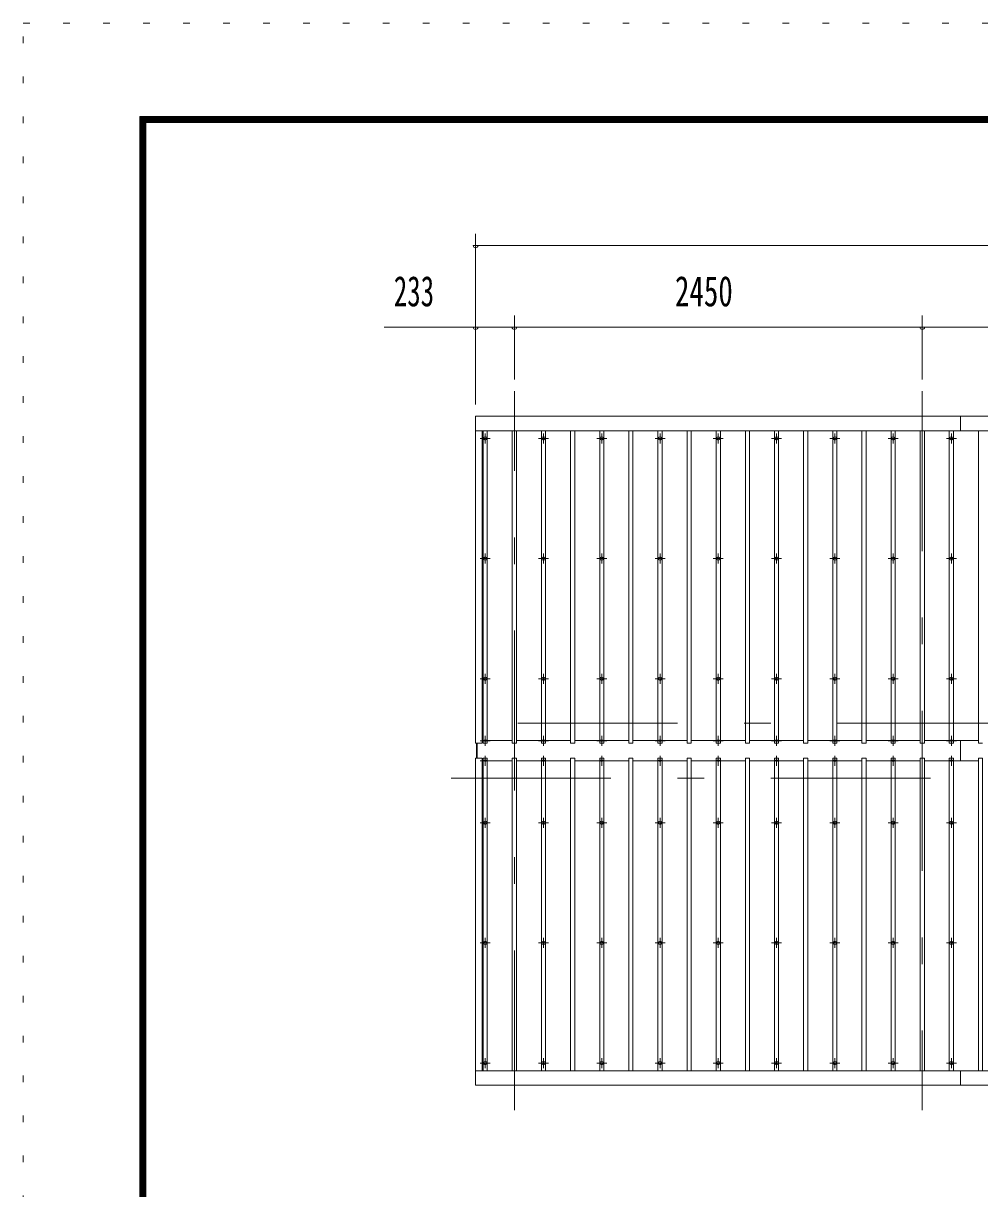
# Model space of a CAD drawing. Units: millimetres, scale not verified, with parts at other scales. Extents: x -31545 to 31552, y -14700 to 14700.
# Drawn here: x -10028 to -4284, y 7701 to 14700 of the extents above; entities that cross this region are included whole.
import ezdxf
from ezdxf.enums import TextEntityAlignment as Align

# ---------------------------------------------------------------- set-up
doc = ezdxf.new("R2010")
doc.units = ezdxf.units.MM
doc.header["$LTSCALE"] = 80
doc.linetypes.add('USER3', pattern=[24, 12, -5, 2, -5])
doc.linetypes.add('USER4', pattern=[3, 0.5, -2.5])
for name, color, linetype, lineweight in [('0-2_1-07BOLD', 7, 'Continuous', 18), ('0-3_1-27CENTER', 3, 'USER3', 18), ('0-4_1-47THIN', 4, 'Continuous', 18), ('0-5_1-57DIM', 3, 'Continuous', 18), ('0-C_F-F1PAPER', 5, 'Continuous', 18), ('0-D_F-E_J_ADD', 5, 'USER4', 18)]:
    doc.layers.add(name, color=color, linetype=linetype, lineweight=lineweight)
doc.styles.add('ＭＳ ゴシック', font='')
doc.styles.get('ＭＳ ゴシック').set_extended_font_data('MS Gothic')

msp = doc.modelspace()

# ---------------------------------------------------------------- linework, layer by layer
at = {"layer": '0-2_1-07BOLD'}
for p, q in [((-4398.51, 12253.1), (-4398.51, 12340.54)), ((3354.49, 12253.1), (-7311.51, 12253.1)), ((-7306.51, 10286.06), (-7306.51, 10377.02)), ((-7301.51, 10377.02), (-7301.51, 10286.06)), ((-4398.51, 10392.03), (-4398.51, 10271.05)), ((-7311.51, 8409.98), (3354.49, 8409.98)), ((-4398.51, 8409.98), (-4398.51, 8322.54))]:
    msp.add_line(p, q, dxfattribs=at)
for points in [[(-7311.51, 10377.02), (-7311.51, 12340.54), (3354.49, 12340.54), (3354.49, 10377.02), (3314.49, 10377.02), (3314.49, 12253.1)], [(-7271.51, 12253.1), (-7271.51, 10377.02), (-7311.51, 10377.02)], [(-7311.51, 8322.54), (-7311.51, 10286.06), (-7271.51, 10286.06), (-7271.51, 8409.98)], [(3314.49, 8409.98), (3314.49, 10286.06), (3354.49, 10286.06), (3354.49, 8322.54), (-7311.51, 8322.54)]]:
    msp.add_lwpolyline(points, dxfattribs=at)
for centre in [(-7253.51, 12207.36), (-6903.51, 12207.36), (-6553.51, 12207.36), (-6203.51, 12207.36), (-5853.51, 12207.36), (-5503.51, 12207.36), (-5153.51, 12207.36), (-4803.51, 12207.36), (-4453.51, 12207.36), (-7253.51, 11485.7), (-6903.51, 11485.7), (-6553.51, 11485.7), (-6203.51, 11485.7), (-5853.51, 11485.7), (-5503.51, 11485.7), (-5153.51, 11485.7), (-4803.51, 11485.7), (-4453.51, 11485.7), (-7253.51, 10764.04), (-6903.51, 10764.04), (-6553.51, 10764.04), (-6203.51, 10764.04), (-5853.51, 10764.04), (-5503.51, 10764.04), (-5153.51, 10764.04), (-4803.51, 10764.04), (-4453.51, 10764.04), (-7253.51, 9899.04), (-6903.51, 9899.04), (-6553.51, 9899.04), (-6203.51, 9899.04), (-5853.51, 9899.04), (-5503.51, 9899.04), (-5153.51, 9899.04), (-4803.51, 9899.04), (-4453.51, 9899.04), (-7253.51, 9177.38), (-6903.51, 9177.38), (-6553.51, 9177.38), (-6203.51, 9177.38), (-5853.51, 9177.38), (-5503.51, 9177.38), (-5153.51, 9177.38), (-4803.51, 9177.38), (-4453.51, 9177.38), (-7253.51, 8455.72), (-6903.51, 8455.72), (-6553.51, 8455.72), (-6203.51, 8455.72), (-5853.51, 8455.72), (-5503.51, 8455.72), (-5153.51, 8455.72), (-4803.51, 8455.72), (-4453.51, 8455.72)]:
    msp.add_circle(centre, 10, dxfattribs=at)
for centre, start, end in [((-7253.51, 10380.99), 46.3961, 133.6039), ((-7253.51, 10401.99), 226.39838, 313.60162), ((-6903.51, 10380.99), 46.3961, 133.6039), ((-6903.51, 10401.99), 226.39838, 313.60162), ((-6553.51, 10380.99), 46.3961, 133.6039), ((-6553.51, 10401.99), 226.39838, 313.60162), ((-6203.51, 10380.99), 46.3961, 133.6039), ((-6203.51, 10401.99), 226.39838, 313.60162), ((-5853.51, 10380.99), 46.3961, 133.6039), ((-5853.51, 10401.99), 226.39838, 313.60162), ((-5503.51, 10380.99), 46.3961, 133.6039), ((-5503.51, 10401.99), 226.39838, 313.60162), ((-5153.51, 10380.99), 46.3961, 133.6039), ((-5153.51, 10401.99), 226.39838, 313.60162), ((-4803.51, 10380.99), 46.3961, 133.6039), ((-4803.51, 10401.99), 226.39838, 313.60162), ((-4453.51, 10380.99), 46.3961, 133.6039), ((-4453.51, 10401.99), 226.39838, 313.60162), ((-7253.51, 10261.09), 46.39838, 133.60162), ((-7253.51, 10282.09), 226.3961, 313.6039), ((-6903.51, 10261.09), 46.39838, 133.60162), ((-6903.51, 10282.09), 226.3961, 313.6039), ((-6553.51, 10261.09), 46.39838, 133.60162), ((-6553.51, 10282.09), 226.3961, 313.6039), ((-6203.51, 10261.09), 46.39838, 133.60162), ((-6203.51, 10282.09), 226.3961, 313.6039), ((-5853.51, 10261.09), 46.39838, 133.60162), ((-5853.51, 10282.09), 226.3961, 313.6039), ((-5503.51, 10261.09), 46.39838, 133.60162), ((-5503.51, 10282.09), 226.3961, 313.6039), ((-5153.51, 10261.09), 46.39838, 133.60162), ((-5153.51, 10282.09), 226.3961, 313.6039), ((-4803.51, 10261.09), 46.39838, 133.60162), ((-4803.51, 10282.09), 226.3961, 313.6039), ((-4453.51, 10261.09), 46.39838, 133.60162), ((-4453.51, 10282.09), 226.3961, 313.6039)]:
    msp.add_arc(centre, 14.5, start, end, dxfattribs=at)
at = {"layer": '0-3_1-27CENTER'}
for p, q in [((-7078.51, 8172.54), (-7078.51, 12490.54)), ((-4628.51, 12490.54), (-4628.51, 8172.54)), ((-7283.51, 12207.36), (-7223.51, 12207.36)), ((-7253.51, 12237.37), (-7253.51, 12177.37)), ((-6933.51, 12207.36), (-6873.51, 12207.36)), ((-6903.51, 12177.37), (-6903.51, 12237.37)), ((-6523.51, 12207.36), (-6583.51, 12207.36)), ((-6553.51, 12237.37), (-6553.51, 12177.37)), ((-6233.51, 12207.36), (-6173.51, 12207.36)), ((-6203.51, 12177.37), (-6203.51, 12237.37)), ((-5823.51, 12207.36), (-5883.51, 12207.36)), ((-5853.51, 12237.37), (-5853.51, 12177.37)), ((-5533.51, 12207.36), (-5473.51, 12207.36)), ((-5503.51, 12177.37), (-5503.51, 12237.37)), ((-5183.51, 12207.36), (-5123.51, 12207.36)), ((-5153.51, 12237.37), (-5153.51, 12177.37)), ((-4833.51, 12207.36), (-4773.51, 12207.36)), ((-4803.51, 12177.37), (-4803.51, 12237.37)), ((-4483.51, 12207.36), (-4423.51, 12207.36)), ((-4453.51, 12237.37), (-4453.51, 12177.37)), ((-7283.51, 11485.7), (-7223.51, 11485.7)), ((-7253.51, 11455.7), (-7253.51, 11515.7)), ((-6933.51, 11485.7), (-6873.51, 11485.7)), ((-6903.51, 11455.7), (-6903.51, 11515.7)), ((-6583.51, 11485.7), (-6523.51, 11485.7)), ((-6553.51, 11515.7), (-6553.51, 11455.7)), ((-6233.51, 11485.7), (-6173.51, 11485.7)), ((-6203.51, 11455.7), (-6203.51, 11515.7)), ((-5883.51, 11485.7), (-5823.51, 11485.7)), ((-5853.51, 11515.7), (-5853.51, 11455.7)), ((-5473.51, 11485.7), (-5533.51, 11485.7)), ((-5503.51, 11455.7), (-5503.51, 11515.7)), ((-5183.51, 11485.7), (-5123.51, 11485.7)), ((-5153.51, 11515.7), (-5153.51, 11455.7)), ((-4833.51, 11485.7), (-4773.51, 11485.7)), ((-4803.51, 11515.7), (-4803.51, 11455.7)), ((-4483.51, 11485.7), (-4423.51, 11485.7)), ((-4453.51, 11455.7), (-4453.51, 11515.7)), ((-7253.51, 10734.04), (-7253.51, 10794.04)), ((-6903.51, 10734.04), (-6903.51, 10794.04)), ((-6553.51, 10734.04), (-6553.51, 10794.04)), ((-6203.51, 10734.04), (-6203.51, 10794.04)), ((-5853.51, 10734.04), (-5853.51, 10794.04)), ((-5503.51, 10734.04), (-5503.51, 10794.04)), ((-5153.51, 10734.04), (-5153.51, 10794.04)), ((-4803.51, 10734.04), (-4803.51, 10794.04)), ((-4453.51, 10794.04), (-4453.51, 10734.04)), ((-7283.51, 10764.04), (-7223.51, 10764.04)), ((-6933.51, 10764.04), (-6873.51, 10764.04)), ((-6583.51, 10764.04), (-6523.51, 10764.04)), ((-6233.51, 10764.04), (-6173.51, 10764.04)), ((-5883.51, 10764.04), (-5823.51, 10764.04)), ((-5533.51, 10764.04), (-5473.51, 10764.04)), ((-5183.51, 10764.04), (-5123.51, 10764.04)), ((-4833.51, 10764.04), (-4773.51, 10764.04)), ((-4483.51, 10764.04), (-4423.51, 10764.04)), ((3501.49, 10496.54), (-7458.51, 10496.54)), ((-7283.51, 10391.49), (-7223.51, 10391.49)), ((-7253.51, 10361.5), (-7253.51, 10421.49)), ((-6933.51, 10391.49), (-6873.51, 10391.49)), ((-6903.51, 10361.5), (-6903.51, 10421.49)), ((-6523.51, 10391.49), (-6583.51, 10391.49)), ((-6553.51, 10361.5), (-6553.51, 10421.49)), ((-6233.51, 10391.49), (-6173.51, 10391.49)), ((-6203.51, 10361.5), (-6203.51, 10421.49)), ((-5823.51, 10391.49), (-5883.51, 10391.49)), ((-5853.51, 10361.5), (-5853.51, 10421.49)), ((-5473.51, 10391.49), (-5533.51, 10391.49)), ((-5503.51, 10361.5), (-5503.51, 10421.49)), ((-5123.51, 10391.49), (-5183.51, 10391.49)), ((-5153.51, 10361.5), (-5153.51, 10421.49)), ((-4773.51, 10391.49), (-4833.51, 10391.49)), ((-4803.51, 10361.5), (-4803.51, 10421.49)), ((-4423.51, 10391.49), (-4483.51, 10391.49)), ((-4453.51, 10361.5), (-4453.51, 10421.49)), ((-7253.51, 10241.59), (-7253.51, 10301.59)), ((-6903.51, 10241.59), (-6903.51, 10301.59)), ((-6553.51, 10301.59), (-6553.51, 10241.59)), ((-6203.51, 10241.59), (-6203.51, 10301.59)), ((-5853.51, 10301.59), (-5853.51, 10241.59)), ((-5503.51, 10241.59), (-5503.51, 10301.59)), ((-5153.51, 10301.59), (-5153.51, 10241.59)), ((-4803.51, 10241.59), (-4803.51, 10301.59)), ((-4453.51, 10301.59), (-4453.51, 10241.59)), ((-7223.51, 10271.59), (-7283.51, 10271.59)), ((-6873.51, 10271.59), (-6933.51, 10271.59)), ((-6523.51, 10271.59), (-6583.51, 10271.59)), ((-6173.51, 10271.59), (-6233.51, 10271.59)), ((-5823.51, 10271.59), (-5883.51, 10271.59)), ((-5473.51, 10271.59), (-5533.51, 10271.59)), ((-5183.51, 10271.59), (-5123.51, 10271.59)), ((-4773.51, 10271.59), (-4833.51, 10271.59)), ((-4483.51, 10271.59), (-4423.51, 10271.59)), ((-7458.51, 10166.54), (3501.49, 10166.54)), ((-7223.51, 9899.04), (-7283.51, 9899.04)), ((-7253.51, 9929.04), (-7253.51, 9869.04)), ((-6873.51, 9899.04), (-6933.51, 9899.04)), ((-6903.51, 9929.04), (-6903.51, 9869.04)), ((-6523.51, 9899.04), (-6583.51, 9899.04)), ((-6553.51, 9929.04), (-6553.51, 9869.04)), ((-6173.51, 9899.04), (-6233.51, 9899.04)), ((-6203.51, 9929.04), (-6203.51, 9869.04)), ((-5823.51, 9899.04), (-5883.51, 9899.04)), ((-5853.51, 9929.04), (-5853.51, 9869.04)), ((-5473.51, 9899.04), (-5533.51, 9899.04)), ((-5503.51, 9929.04), (-5503.51, 9869.04)), ((-5123.51, 9899.04), (-5183.51, 9899.04)), ((-5153.51, 9929.04), (-5153.51, 9869.04)), ((-4773.51, 9899.04), (-4833.51, 9899.04)), ((-4803.51, 9929.04), (-4803.51, 9869.04)), ((-4423.51, 9899.04), (-4483.51, 9899.04)), ((-4453.51, 9929.04), (-4453.51, 9869.04)), ((-7283.51, 9177.38), (-7223.51, 9177.38)), ((-7253.51, 9147.38), (-7253.51, 9207.38)), ((-6933.51, 9177.38), (-6873.51, 9177.38)), ((-6903.51, 9147.38), (-6903.51, 9207.38)), ((-6523.51, 9177.38), (-6583.51, 9177.38)), ((-6553.51, 9207.38), (-6553.51, 9147.38)), ((-6233.51, 9177.38), (-6173.51, 9177.38)), ((-6203.51, 9147.38), (-6203.51, 9207.38)), ((-5823.51, 9177.38), (-5883.51, 9177.38)), ((-5853.51, 9207.38), (-5853.51, 9147.38)), ((-5533.51, 9177.38), (-5473.51, 9177.38)), ((-5503.51, 9147.38), (-5503.51, 9207.38)), ((-5183.51, 9177.38), (-5123.51, 9177.38)), ((-5153.51, 9207.38), (-5153.51, 9147.38)), ((-4833.51, 9177.38), (-4773.51, 9177.38)), ((-4803.51, 9147.38), (-4803.51, 9207.38)), ((-4483.51, 9177.38), (-4423.51, 9177.38)), ((-4453.51, 9207.38), (-4453.51, 9147.38)), ((-7253.51, 8485.72), (-7253.51, 8425.72)), ((-6903.51, 8485.72), (-6903.51, 8425.72)), ((-6553.51, 8425.72), (-6553.51, 8485.72)), ((-6203.51, 8485.72), (-6203.51, 8425.72)), ((-5853.51, 8425.72), (-5853.51, 8485.72)), ((-5503.51, 8485.72), (-5503.51, 8425.72)), ((-5153.51, 8425.72), (-5153.51, 8485.72)), ((-4803.51, 8485.72), (-4803.51, 8425.72)), ((-4453.51, 8485.72), (-4453.51, 8425.72)), ((-7223.51, 8455.72), (-7283.51, 8455.72)), ((-6873.51, 8455.72), (-6933.51, 8455.72)), ((-6523.51, 8455.72), (-6583.51, 8455.72)), ((-6173.51, 8455.72), (-6233.51, 8455.72)), ((-5823.51, 8455.72), (-5883.51, 8455.72)), ((-5473.51, 8455.72), (-5533.51, 8455.72)), ((-5183.51, 8455.72), (-5123.51, 8455.72)), ((-4773.51, 8455.72), (-4833.51, 8455.72)), ((-4423.51, 8455.72), (-4483.51, 8455.72))]:
    msp.add_line(p, q, dxfattribs=at)
at = {"layer": '0-4_1-47THIN'}
for p, q in [((-7241.01, 10377.02), (-7241.01, 12253.1)), ((-7066.01, 10377.02), (-7066.01, 12253.1)), ((-6891.01, 10377.02), (-6891.01, 12253.1)), ((-6716.01, 10377.02), (-6716.01, 12253.1)), ((-6541.01, 10377.02), (-6541.01, 12253.1)), ((-6366.01, 12253.1), (-6366.01, 10377.02)), ((-6191.01, 10377.02), (-6191.01, 12253.1)), ((-6016.01, 10377.02), (-6016.01, 12253.1)), ((-5841.01, 10377.02), (-5841.01, 12253.1)), ((-5666.01, 10377.02), (-5666.01, 12253.1)), ((-5491.01, 10377.02), (-5491.01, 12253.1)), ((-5316.01, 10377.02), (-5316.01, 12253.1)), ((-5141.01, 10377.02), (-5141.01, 12253.1)), ((-4966.01, 10377.02), (-4966.01, 12253.1)), ((-4791.01, 10377.02), (-4791.01, 12253.1)), ((-4616.01, 12253.1), (-4616.01, 10377.02)), ((-4441.01, 12253.1), (-4441.01, 10377.02)), ((-7266.01, 10392.03), (-7271.51, 10392.03)), ((-7091.01, 10392.03), (-7241.01, 10392.03)), ((-6916.01, 10392.03), (-7066.01, 10392.03)), ((-6741.01, 10392.03), (-6891.01, 10392.03)), ((-6566.01, 10392.03), (-6716.01, 10392.03)), ((-6391.01, 10392.03), (-6541.01, 10392.03)), ((-6216.01, 10392.03), (-6366.01, 10392.03)), ((-6041.01, 10392.03), (-6191.01, 10392.03)), ((-5866.01, 10392.03), (-6016.01, 10392.03)), ((-5691.01, 10392.03), (-5841.01, 10392.03)), ((-5516.01, 10392.03), (-5666.01, 10392.03)), ((-5341.01, 10392.03), (-5491.01, 10392.03)), ((-5166.01, 10392.03), (-5316.01, 10392.03)), ((-4991.01, 10392.03), (-5141.01, 10392.03)), ((-4816.01, 10392.03), (-4966.01, 10392.03)), ((-4641.01, 10392.03), (-4791.01, 10392.03)), ((-4466.01, 10392.03), (-4616.01, 10392.03)), ((-4291.01, 10392.03), (-4441.01, 10392.03)), ((-7266.01, 10271.05), (-7271.51, 10271.05)), ((-7241.01, 10271.05), (-7091.01, 10271.05)), ((-7066.01, 10271.05), (-6916.01, 10271.05)), ((-6891.01, 10271.05), (-6741.01, 10271.05)), ((-6716.01, 10271.05), (-6566.01, 10271.05)), ((-6541.01, 10271.05), (-6391.01, 10271.05)), ((-6366.01, 10271.05), (-6216.01, 10271.05)), ((-6191.01, 10271.05), (-6041.01, 10271.05)), ((-6016.01, 10271.05), (-5866.01, 10271.05)), ((-5841.01, 10271.05), (-5691.01, 10271.05)), ((-5666.01, 10271.05), (-5516.01, 10271.05)), ((-5491.01, 10271.05), (-5341.01, 10271.05)), ((-5316.01, 10271.05), (-5166.01, 10271.05)), ((-5141.01, 10271.05), (-4991.01, 10271.05)), ((-4966.01, 10271.05), (-4816.01, 10271.05)), ((-4791.01, 10271.05), (-4641.01, 10271.05)), ((-4616.01, 10271.05), (-4466.01, 10271.05)), ((-4441.01, 10271.05), (-4291.01, 10271.05))]:
    msp.add_line(p, q, dxfattribs=at)
for points in [[(-7266.01, 12253.1), (-7266.01, 10377.02), (-7241.01, 10377.02)], [(-7091.01, 12253.1), (-7091.01, 10377.02), (-7066.01, 10377.02)], [(-6916.01, 12253.1), (-6916.01, 10377.02), (-6891.01, 10377.02)], [(-6741.01, 12253.1), (-6741.01, 10377.02), (-6716.01, 10377.02)], [(-6566.01, 12253.1), (-6566.01, 10377.02), (-6541.01, 10377.02)], [(-6366.01, 10377.02), (-6391.01, 10377.02), (-6391.01, 12253.1)], [(-6216.01, 12253.1), (-6216.01, 10377.02), (-6191.01, 10377.02)], [(-6041.01, 12253.1), (-6041.01, 10377.02), (-6016.01, 10377.02)], [(-5866.01, 12253.1), (-5866.01, 10377.02), (-5841.01, 10377.02)], [(-5691.01, 12253.1), (-5691.01, 10377.02), (-5666.01, 10377.02)], [(-5516.01, 12253.1), (-5516.01, 10377.02), (-5491.01, 10377.02)], [(-5341.01, 12253.1), (-5341.01, 10377.02), (-5316.01, 10377.02)], [(-5166.01, 12253.1), (-5166.01, 10377.02), (-5141.01, 10377.02)], [(-4991.01, 12253.1), (-4991.01, 10377.02), (-4966.01, 10377.02)], [(-4816.01, 12253.1), (-4816.01, 10377.02), (-4791.01, 10377.02)], [(-4616.01, 10377.02), (-4641.01, 10377.02), (-4641.01, 12253.1)], [(-4441.01, 10377.02), (-4466.01, 10377.02), (-4466.01, 12253.1)], [(-4291.01, 12253.1), (-4291.01, 10377.02), (-4266.01, 10377.02)], [(-7241.01, 8409.98), (-7241.01, 10286.06), (-7266.01, 10286.06), (-7266.01, 8409.98)], [(-7066.01, 8409.98), (-7066.01, 10286.06), (-7091.01, 10286.06), (-7091.01, 8409.98)], [(-6891.01, 8409.98), (-6891.01, 10286.06), (-6916.01, 10286.06), (-6916.01, 8409.98)], [(-6716.01, 8409.98), (-6716.01, 10286.06), (-6741.01, 10286.06), (-6741.01, 8409.98)], [(-6541.01, 8409.98), (-6541.01, 10286.06), (-6566.01, 10286.06), (-6566.01, 8409.98)], [(-6366.01, 8409.98), (-6366.01, 10286.06), (-6391.01, 10286.06), (-6391.01, 8409.98)], [(-6191.01, 8409.98), (-6191.01, 10286.06), (-6216.01, 10286.06), (-6216.01, 8409.98)], [(-6016.01, 8409.98), (-6016.01, 10286.06), (-6041.01, 10286.06), (-6041.01, 8409.98)], [(-5841.01, 8409.98), (-5841.01, 10286.06), (-5866.01, 10286.06), (-5866.01, 8409.98)], [(-5666.01, 8409.98), (-5666.01, 10286.06), (-5691.01, 10286.06), (-5691.01, 8409.98)], [(-5491.01, 8409.98), (-5491.01, 10286.06), (-5516.01, 10286.06), (-5516.01, 8409.98)], [(-5316.01, 8409.98), (-5316.01, 10286.06), (-5341.01, 10286.06), (-5341.01, 8409.98)], [(-5141.01, 8409.98), (-5141.01, 10286.06), (-5166.01, 10286.06), (-5166.01, 8409.98)], [(-4966.01, 8409.98), (-4966.01, 10286.06), (-4991.01, 10286.06), (-4991.01, 8409.98)], [(-4791.01, 8409.98), (-4791.01, 10286.06), (-4816.01, 10286.06), (-4816.01, 8409.98)], [(-4616.01, 8409.98), (-4616.01, 10286.06), (-4641.01, 10286.06), (-4641.01, 8409.98)], [(-4441.01, 8409.98), (-4441.01, 10286.06), (-4466.01, 10286.06), (-4466.01, 8409.98)], [(-4266.01, 8409.98), (-4266.01, 10286.06), (-4291.01, 10286.06), (-4291.01, 8409.98)]]:
    msp.add_lwpolyline(points, dxfattribs=at)
at = {"layer": '0-5_1-57DIM'}
for p, q in [((-7311.51, 12410.54), (-7311.51, 13435.54)), ((-7297.51, 13365.54), (-7325.51, 13365.54)), ((-7311.51, 13365.54), (3354.49, 13365.54)), ((-7078.51, 12560.54), (-7078.51, 12945.53)), ((-4628.51, 12560.54), (-4628.51, 12945.53)), ((-7311.51, 12875.53), (-7861.01, 12875.53)), ((-7297.51, 12875.53), (-7325.51, 12875.53)), ((-7311.51, 12875.53), (-7078.51, 12875.53)), ((-7064.51, 12875.53), (-7092.51, 12875.53)), ((-7078.51, 12875.53), (-4628.51, 12875.53)), ((-4614.51, 12875.53), (-4642.51, 12875.53)), ((-4628.51, 12875.53), (-1828.51, 12875.53))]:
    msp.add_line(p, q, dxfattribs=at)
for centre in [(-7311.51, 13365.54), (-7311.51, 12875.53), (-7078.51, 12875.53), (-4628.51, 12875.53)]:
    msp.add_arc(centre, 14, 180, 0, dxfattribs=at)
at = {"layer": '0-C_F-F1PAPER'}
for points in [[(30852.03, -14000), (-9327.96, -14000), (-9327.96, 14140), (30852.03, 14140)], [(30848.53, -13996.5), (30848.53, 14136.5), (-9324.46, 14136.5), (-9324.46, -13996.5)], [(30845.03, -13993), (30845.03, 14133), (-9320.96, 14133), (-9320.96, -13993)], [(30841.53, -13989.5), (-9317.46, -13989.5), (-9317.46, 14129.5), (30841.53, 14129.5)], [(30838.03, -13986), (30838.03, 14126), (-9313.96, 14126), (-9313.96, -13986)], [(30834.53, -13982.5), (-9310.46, -13982.5), (-9310.46, 14122.5), (30834.53, 14122.5)], [(30831.03, -13979), (30831.03, 14119), (-9306.96, 14119), (-9306.96, -13979)], [(30827.54, -13975.5), (-9303.46, -13975.5), (-9303.46, 14115.5), (30827.54, 14115.5)], [(30824.03, -13972), (-9299.96, -13972), (-9299.96, 14112), (30824.03, 14112)], [(30820.53, -13968.5), (-9296.46, -13968.5), (-9296.46, 14108.5), (30820.53, 14108.5)], [(30817.03, -13965), (30817.03, 14105), (-9292.96, 14105), (-9292.96, -13965)]]:
    msp.add_lwpolyline(points, close=True, dxfattribs=at)
at = {"layer": '0-D_F-E_J_ADD'}
msp.add_lwpolyline([(31552.03, -14700), (-10027.97, -14700), (-10027.97, 14700), (31552.03, 14700)], close=True, dxfattribs=at)

# ---------------------------------------------------------------- texts
at = {"layer": '0-5_1-57DIM', "color": 7, "style": 'ＭＳ ゴシック'}
for s, width, p in [('233', 0.65, (-7802.46, 12945.53)), ('2450', 0.7, (-6113.92, 12945.53))]:
    msp.add_text(s, height=182.3, dxfattribs=dict(at, width=width)).set_placement(p, align=Align.BOTTOM_LEFT)

doc.saveas('drawing.dxf')
